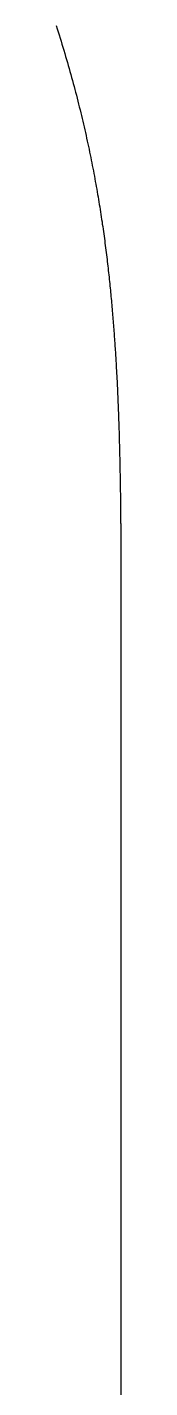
# Model space of a CAD drawing. Extents: x 45 to 235, y 1 to 395.
# Drawn here: x 133.38 to 134.58, y 344.2 to 369.51 of the extents above; entities that cross this region are included whole.
import ezdxf

# ---------------------------------------------------------------- set-up
doc = ezdxf.new("R2010")
doc.units = 0

msp = doc.modelspace()

# ---------------------------------------------------------------- linework, layer by layer
at = {"layer": 'Layer 1'}
for p, q in [((133.38, 369.542), (133.398, 369.484)), ((133.398, 369.484), (133.417, 369.427)), ((133.417, 369.427), (133.435, 369.369)), ((133.435, 369.369), (133.453, 369.311)), ((133.453, 369.311), (133.471, 369.254)), ((133.471, 369.254), (133.488, 369.197)), ((133.488, 369.197), (133.506, 369.14)), ((133.506, 369.14), (133.523, 369.083)), ((133.523, 369.083), (133.54, 369.026)), ((133.54, 369.026), (133.557, 368.97)), ((133.557, 368.97), (133.573, 368.913)), ((133.573, 368.913), (133.589, 368.857)), ((133.589, 368.857), (133.606, 368.801)), ((133.606, 368.801), (133.622, 368.744)), ((133.622, 368.744), (133.637, 368.689)), ((133.637, 368.689), (133.653, 368.633)), ((133.653, 368.633), (133.668, 368.577)), ((133.668, 368.577), (133.683, 368.522)), ((133.683, 368.522), (133.698, 368.466)), ((133.698, 368.466), (133.713, 368.411)), ((133.713, 368.411), (133.728, 368.356)), ((133.728, 368.356), (133.742, 368.302)), ((133.742, 368.302), (133.756, 368.247)), ((133.756, 368.247), (133.77, 368.192)), ((133.77, 368.192), (133.784, 368.138)), ((133.784, 368.138), (133.798, 368.084)), ((133.798, 368.084), (133.811, 368.03)), ((133.811, 368.03), (133.824, 367.976)), ((133.824, 367.976), (133.838, 367.923)), ((133.838, 367.923), (133.851, 367.869)), ((133.851, 367.869), (133.863, 367.816)), ((133.863, 367.816), (133.876, 367.763)), ((133.876, 367.763), (133.888, 367.71)), ((133.888, 367.71), (133.9, 367.657)), ((133.9, 367.657), (133.912, 367.604)), ((133.912, 367.604), (133.924, 367.552)), ((133.924, 367.552), (133.936, 367.5)), ((133.936, 367.5), (133.947, 367.448)), ((133.947, 367.448), (133.959, 367.396)), ((133.959, 367.396), (133.97, 367.345)), ((133.97, 367.345), (133.981, 367.293)), ((133.981, 367.293), (133.992, 367.242)), ((133.992, 367.242), (134.002, 367.191)), ((134.002, 367.191), (134.013, 367.14)), ((134.013, 367.14), (134.023, 367.09)), ((134.023, 367.09), (134.033, 367.039)), ((134.033, 367.039), (134.043, 366.989)), ((134.043, 366.989), (134.053, 366.939)), ((134.053, 366.939), (134.063, 366.889)), ((134.063, 366.889), (134.072, 366.84)), ((134.072, 366.84), (134.082, 366.791)), ((134.082, 366.791), (134.091, 366.742)), ((134.091, 366.742), (134.1, 366.693)), ((134.1, 366.693), (134.109, 366.644)), ((134.109, 366.644), (134.118, 366.596)), ((134.118, 366.596), (134.126, 366.547)), ((134.126, 366.547), (134.135, 366.499)), ((134.135, 366.499), (134.143, 366.452)), ((134.143, 366.452), (134.151, 366.404)), ((134.151, 366.404), (134.159, 366.357)), ((134.159, 366.357), (134.167, 366.309)), ((134.167, 366.309), (134.175, 366.263)), ((134.175, 366.263), (134.183, 366.216)), ((134.183, 366.216), (134.19, 366.169)), ((134.19, 366.169), (134.198, 366.123)), ((134.198, 366.123), (134.205, 366.077)), ((134.205, 366.077), (134.212, 366.031)), ((134.212, 366.031), (134.219, 365.985)), ((134.219, 365.985), (134.226, 365.939)), ((134.226, 365.939), (134.233, 365.894)), ((134.233, 365.894), (134.239, 365.849)), ((134.239, 365.849), (134.246, 365.804)), ((134.246, 365.804), (134.252, 365.759)), ((134.252, 365.759), (134.259, 365.715)), ((134.259, 365.715), (134.265, 365.67)), ((134.265, 365.67), (134.271, 365.626)), ((134.271, 365.626), (134.277, 365.582)), ((134.277, 365.582), (134.283, 365.538)), ((134.283, 365.538), (134.288, 365.495)), ((134.288, 365.495), (134.294, 365.451)), ((134.294, 365.451), (134.3, 365.408)), ((134.3, 365.408), (134.305, 365.365)), ((134.305, 365.365), (134.311, 365.322)), ((134.311, 365.322), (134.316, 365.28)), ((134.316, 365.28), (134.321, 365.237)), ((134.321, 365.237), (134.326, 365.195)), ((134.326, 365.195), (134.331, 365.153)), ((134.331, 365.153), (134.336, 365.111)), ((134.336, 365.111), (134.341, 365.069)), ((134.341, 365.069), (134.346, 365.028)), ((134.346, 365.028), (134.35, 364.986)), ((134.35, 364.986), (134.355, 364.945)), ((134.355, 364.945), (134.359, 364.904)), ((134.359, 364.904), (134.364, 364.863)), ((134.364, 364.863), (134.368, 364.822)), ((134.368, 364.822), (134.372, 364.782)), ((134.372, 364.782), (134.377, 364.741)), ((134.377, 364.741), (134.381, 364.701)), ((134.381, 364.701), (134.385, 364.661)), ((134.385, 364.661), (134.389, 364.622)), ((134.389, 364.622), (134.392, 364.582)), ((134.392, 364.582), (134.396, 364.542)), ((134.396, 364.542), (134.4, 364.503)), ((134.4, 364.503), (134.404, 364.464)), ((134.404, 364.464), (134.407, 364.425)), ((134.407, 364.425), (134.411, 364.386)), ((134.411, 364.386), (134.414, 364.348)), ((134.414, 364.348), (134.418, 364.309)), ((134.418, 364.309), (134.421, 364.271)), ((134.421, 364.271), (134.424, 364.233)), ((134.424, 364.233), (134.428, 364.195)), ((134.428, 364.195), (134.431, 364.157)), ((134.431, 364.157), (134.434, 364.119)), ((134.434, 364.119), (134.437, 364.082)), ((134.437, 364.082), (134.44, 364.045)), ((134.44, 364.045), (134.443, 364.008)), ((134.443, 364.008), (134.446, 363.971)), ((134.446, 363.971), (134.449, 363.934)), ((134.449, 363.934), (134.452, 363.897)), ((134.452, 363.897), (134.454, 363.861)), ((134.454, 363.861), (134.457, 363.824)), ((134.457, 363.824), (134.46, 363.788)), ((134.46, 363.788), (134.462, 363.752)), ((134.462, 363.752), (134.465, 363.717)), ((134.465, 363.717), (134.467, 363.681)), ((134.467, 363.681), (134.47, 363.645)), ((134.47, 363.645), (134.472, 363.61)), ((134.472, 363.61), (134.474, 363.575)), ((134.474, 363.575), (134.477, 363.54)), ((134.477, 363.54), (134.479, 363.505)), ((134.479, 363.505), (134.481, 363.47)), ((134.481, 363.47), (134.483, 363.435)), ((134.483, 363.435), (134.486, 363.401)), ((134.486, 363.401), (134.488, 363.367)), ((134.488, 363.367), (134.49, 363.333)), ((134.49, 363.333), (134.492, 363.299)), ((134.492, 363.299), (134.494, 363.265)), ((134.494, 363.265), (134.496, 363.231)), ((134.496, 363.231), (134.498, 363.197)), ((134.498, 363.197), (134.499, 363.164)), ((134.499, 363.164), (134.501, 363.131)), ((134.501, 363.131), (134.503, 363.098)), ((134.503, 363.098), (134.505, 363.065)), ((134.505, 363.065), (134.507, 363.032)), ((134.507, 363.032), (134.508, 362.999)), ((134.508, 362.999), (134.51, 362.967)), ((134.51, 362.967), (134.512, 362.934)), ((134.512, 362.934), (134.513, 362.902)), ((134.513, 362.902), (134.515, 362.87)), ((134.515, 362.87), (134.516, 362.838)), ((134.516, 362.838), (134.518, 362.806)), ((134.518, 362.806), (134.519, 362.775)), ((134.519, 362.775), (134.521, 362.743)), ((134.521, 362.743), (134.522, 362.712)), ((134.522, 362.712), (134.524, 362.68)), ((134.524, 362.68), (134.525, 362.649)), ((134.525, 362.649), (134.526, 362.618)), ((134.526, 362.618), (134.528, 362.587)), ((134.528, 362.587), (134.529, 362.557)), ((134.529, 362.557), (134.53, 362.526)), ((134.53, 362.526), (134.531, 362.496)), ((134.531, 362.496), (134.533, 362.465)), ((134.533, 362.465), (134.534, 362.435)), ((134.534, 362.435), (134.535, 362.405)), ((134.535, 362.405), (134.536, 362.375)), ((134.536, 362.375), (134.537, 362.345)), ((134.537, 362.345), (134.538, 362.316)), ((134.538, 362.316), (134.539, 362.286)), ((134.539, 362.286), (134.54, 362.257)), ((134.54, 362.257), (134.541, 362.228)), ((134.541, 362.228), (134.542, 362.198)), ((134.542, 362.198), (134.543, 362.169)), ((134.543, 362.169), (134.544, 362.14)), ((134.544, 362.14), (134.545, 362.112)), ((134.545, 362.112), (134.546, 362.083)), ((134.546, 362.083), (134.547, 362.055)), ((134.547, 362.055), (134.548, 362.026)), ((134.548, 362.026), (134.549, 361.998)), ((134.549, 361.998), (134.55, 361.97)), ((134.55, 361.97), (134.551, 361.942)), ((134.551, 361.942), (134.551, 361.914)), ((134.551, 361.914), (134.552, 361.886)), ((134.552, 361.886), (134.553, 361.858)), ((134.553, 361.858), (134.554, 361.831)), ((134.554, 361.831), (134.555, 361.804)), ((134.555, 361.804), (134.555, 361.776)), ((134.555, 361.776), (134.556, 361.749)), ((134.556, 361.749), (134.557, 361.722)), ((134.557, 361.722), (134.557, 361.695)), ((134.557, 361.695), (134.558, 361.668)), ((134.558, 361.668), (134.559, 361.642)), ((134.559, 361.642), (134.559, 361.615)), ((134.559, 361.615), (134.56, 361.588)), ((134.56, 361.588), (134.561, 361.562)), ((134.561, 361.562), (134.561, 361.536)), ((134.561, 361.536), (134.562, 361.51)), ((134.562, 361.51), (134.562, 361.484)), ((134.562, 361.484), (134.563, 361.458)), ((134.563, 361.458), (134.563, 361.432)), ((134.563, 361.432), (134.564, 361.406)), ((134.564, 361.406), (134.565, 361.381)), ((134.565, 361.381), (134.565, 361.355)), ((134.565, 361.355), (134.566, 361.33)), ((134.566, 361.33), (134.566, 361.305)), ((134.566, 361.305), (134.567, 361.279)), ((134.567, 361.279), (134.567, 361.254)), ((134.567, 361.254), (134.567, 361.229)), ((134.567, 361.229), (134.568, 361.205)), ((134.568, 361.205), (134.568, 361.18)), ((134.568, 361.18), (134.569, 361.155)), ((134.569, 361.155), (134.569, 361.131)), ((134.569, 361.131), (134.57, 361.106)), ((134.57, 361.106), (134.57, 361.082)), ((134.57, 361.082), (134.57, 361.058)), ((134.57, 361.058), (134.571, 361.034)), ((134.571, 361.034), (134.571, 361.01)), ((134.571, 361.01), (134.572, 360.986)), ((134.572, 360.986), (134.572, 360.962)), ((134.572, 360.962), (134.572, 360.938)), ((134.572, 360.938), (134.573, 360.915)), ((134.573, 360.915), (134.573, 360.891)), ((134.573, 360.891), (134.573, 360.868)), ((134.573, 360.868), (134.574, 360.845)), ((134.574, 360.845), (134.574, 360.822)), ((134.574, 360.822), (134.574, 360.798)), ((134.574, 360.798), (134.574, 360.775)), ((134.574, 360.775), (134.575, 360.753)), ((134.575, 360.753), (134.575, 360.73)), ((134.575, 360.73), (134.575, 360.707)), ((134.575, 360.707), (134.576, 360.684)), ((134.576, 360.684), (134.576, 360.662)), ((134.576, 360.662), (134.576, 360.64)), ((134.576, 360.64), (134.576, 360.617)), ((134.576, 360.617), (134.577, 360.595)), ((134.577, 360.595), (134.577, 360.573)), ((134.577, 360.573), (134.577, 360.551)), ((134.577, 360.551), (134.577, 360.529)), ((134.577, 360.529), (134.577, 360.507)), ((134.577, 360.507), (134.578, 360.485)), ((134.578, 360.485), (134.578, 360.464)), ((134.578, 360.464), (134.578, 360.442)), ((134.578, 360.442), (134.578, 360.421)), ((134.578, 360.421), (134.578, 360.399)), ((134.578, 360.399), (134.579, 360.378)), ((134.579, 360.378), (134.579, 360.357)), ((134.579, 360.357), (134.579, 360.336)), ((134.579, 360.336), (134.579, 360.315)), ((134.579, 360.315), (134.579, 360.294)), ((134.579, 360.294), (134.58, 360.273)), ((134.58, 360.273), (134.58, 360.252)), ((134.58, 360.252), (134.58, 360.232)), ((134.58, 360.232), (134.58, 360.211)), ((134.58, 360.211), (134.58, 360.19)), ((134.58, 360.19), (134.58, 360.17)), ((134.58, 360.17), (134.58, 360.15)), ((134.58, 360.15), (134.581, 360.13)), ((134.581, 360.13), (134.581, 360.109)), ((134.581, 360.109), (134.581, 360.089)), ((134.581, 360.089), (134.581, 360.069)), ((134.581, 360.069), (134.581, 360.049)), ((134.581, 360.049), (134.581, 360.03)), ((134.581, 360.03), (134.581, 360.01)), ((134.581, 360.01), (134.581, 359.99)), ((134.581, 359.99), (134.581, 359.971)), ((134.581, 359.971), (134.582, 359.951)), ((134.582, 359.951), (134.582, 359.932)), ((134.582, 359.932), (134.582, 359.913)), ((134.582, 359.913), (134.582, 359.893)), ((134.582, 359.893), (134.582, 359.874)), ((134.582, 359.874), (134.582, 359.855)), ((134.582, 359.855), (134.582, 359.836)), ((134.582, 359.836), (134.582, 359.817)), ((134.582, 359.817), (134.582, 359.798)), ((134.582, 359.798), (134.582, 359.78)), ((134.582, 359.78), (134.582, 359.761)), ((134.582, 359.761), (134.582, 359.742)), ((134.582, 359.742), (134.583, 359.724)), ((134.583, 359.724), (134.583, 359.706)), ((134.583, 359.706), (134.583, 359.687)), ((134.583, 359.687), (134.583, 359.669)), ((134.583, 359.669), (134.583, 359.651)), ((134.583, 359.651), (134.583, 359.633)), ((134.583, 359.633), (134.583, 359.614)), ((134.583, 359.614), (134.583, 359.597)), ((134.583, 359.597), (134.583, 359.579)), ((134.583, 359.579), (134.583, 359.561)), ((134.583, 359.561), (134.583, 359.543)), ((134.583, 359.543), (134.583, 359.525)), ((134.583, 359.525), (134.583, 359.508)), ((134.583, 359.508), (134.583, 359.49)), ((134.583, 359.49), (134.583, 359.473)), ((134.583, 359.473), (134.583, 359.455)), ((134.583, 359.455), (134.583, 359.438)), ((134.583, 359.438), (134.583, 359.421)), ((134.583, 359.421), (134.583, 359.404)), ((134.583, 359.404), (134.583, 359.387)), ((134.583, 359.387), (134.583, 359.37)), ((134.583, 359.37), (134.584, 359.353)), ((134.584, 359.353), (134.584, 359.336)), ((134.584, 359.336), (134.584, 359.319)), ((134.584, 359.319), (134.584, 359.302)), ((134.584, 359.302), (134.584, 359.285)), ((134.584, 359.285), (134.584, 359.269)), ((134.584, 359.269), (134.584, 359.252)), ((134.584, 359.252), (134.584, 359.236)), ((134.584, 359.236), (134.584, 359.219)), ((134.584, 359.219), (134.584, 359.203)), ((134.584, 359.203), (134.584, 359.187)), ((134.584, 359.187), (134.584, 359.171)), ((134.584, 359.171), (134.584, 359.155)), ((134.584, 359.155), (134.584, 359.139)), ((134.584, 359.139), (134.584, 359.123)), ((134.584, 359.123), (134.584, 359.107)), ((134.584, 359.107), (134.584, 359.091)), ((134.584, 359.091), (134.584, 359.075)), ((134.584, 359.075), (134.584, 359.059)), ((134.584, 359.059), (134.584, 359.044)), ((134.584, 359.044), (134.584, 359.028)), ((134.584, 359.028), (134.584, 359.013)), ((134.584, 359.013), (134.584, 358.997)), ((134.584, 358.997), (134.584, 358.982)), ((134.584, 358.982), (134.584, 358.966)), ((134.584, 358.966), (134.584, 358.951)), ((134.584, 358.951), (134.584, 358.936)), ((134.584, 358.936), (134.584, 358.921)), ((134.584, 358.921), (134.584, 358.906)), ((134.584, 358.906), (134.584, 358.891)), ((134.584, 358.891), (134.584, 358.876)), ((134.584, 358.876), (134.584, 358.861)), ((134.584, 358.861), (134.584, 358.846)), ((134.584, 358.846), (134.584, 358.831)), ((134.584, 358.831), (134.584, 358.816)), ((134.584, 358.816), (134.584, 358.801)), ((134.584, 358.801), (134.584, 358.787)), ((134.584, 358.787), (134.584, 358.772)), ((134.584, 358.772), (134.584, 358.757)), ((134.584, 358.757), (134.584, 358.743)), ((134.584, 358.743), (134.584, 358.728)), ((134.584, 358.728), (134.584, 358.714)), ((134.584, 358.714), (134.584, 358.699)), ((134.584, 358.699), (134.584, 358.685)), ((134.584, 358.685), (134.584, 358.671)), ((134.584, 358.671), (134.584, 358.656)), ((134.584, 358.656), (134.584, 358.642)), ((134.584, 358.642), (134.584, 358.627)), ((134.584, 358.627), (134.584, 358.613)), ((134.584, 358.613), (134.584, 358.599)), ((134.584, 358.599), (134.584, 358.584)), ((134.584, 358.584), (134.584, 358.57)), ((134.584, 358.57), (134.584, 358.556)), ((134.584, 358.556), (134.584, 358.542)), ((134.584, 358.542), (134.584, 358.527)), ((134.584, 358.527), (134.584, 358.513)), ((134.584, 358.513), (134.584, 358.499)), ((134.584, 358.499), (134.584, 358.484)), ((134.584, 358.484), (134.584, 358.47)), ((134.584, 358.47), (134.584, 358.456)), ((134.584, 358.456), (134.584, 358.441)), ((134.584, 358.441), (134.584, 358.427)), ((134.584, 358.427), (134.584, 358.412)), ((134.584, 358.412), (134.584, 358.398)), ((134.584, 358.398), (134.584, 358.384)), ((134.584, 358.384), (134.584, 358.369)), ((134.584, 358.369), (134.584, 358.355)), ((134.584, 358.355), (134.584, 358.34)), ((134.584, 358.34), (134.584, 358.326)), ((134.584, 358.326), (134.584, 358.312)), ((134.584, 358.312), (134.584, 358.297)), ((134.584, 358.297), (134.584, 358.283)), ((134.584, 358.283), (134.584, 358.268)), ((134.584, 358.268), (134.584, 358.254)), ((134.584, 358.254), (134.584, 358.239)), ((134.584, 358.239), (134.584, 358.225)), ((134.584, 358.225), (134.584, 358.21)), ((134.584, 358.21), (134.584, 358.196)), ((134.584, 358.196), (134.584, 358.181)), ((134.584, 358.181), (134.584, 358.166)), ((134.584, 358.166), (134.584, 358.152)), ((134.584, 358.152), (134.584, 358.137)), ((134.584, 358.137), (134.584, 358.123)), ((134.584, 358.123), (134.584, 358.108)), ((134.584, 358.108), (134.584, 358.093)), ((134.584, 358.093), (134.584, 358.079)), ((134.584, 358.079), (134.584, 358.064)), ((134.584, 358.064), (134.584, 358.05)), ((134.584, 358.05), (134.584, 358.035)), ((134.584, 358.035), (134.584, 358.02)), ((134.584, 358.02), (134.584, 358.006)), ((134.584, 358.006), (134.584, 357.991)), ((134.584, 357.991), (134.584, 357.977)), ((134.584, 357.977), (134.584, 357.962)), ((134.584, 357.962), (134.584, 357.947)), ((134.584, 357.947), (134.584, 357.933)), ((134.584, 357.933), (134.584, 357.918)), ((134.584, 357.918), (134.584, 357.904)), ((134.584, 357.904), (134.584, 357.889)), ((134.584, 357.889), (134.584, 357.874)), ((134.584, 357.874), (134.584, 357.86)), ((134.584, 357.86), (134.584, 357.845)), ((134.584, 357.845), (134.584, 357.831)), ((134.584, 357.831), (134.584, 357.816)), ((134.584, 357.816), (134.584, 357.801)), ((134.584, 357.801), (134.584, 357.787)), ((134.584, 357.787), (134.584, 357.772)), ((134.584, 357.772), (134.584, 357.757)), ((134.584, 357.757), (134.584, 357.743)), ((134.584, 357.743), (134.584, 357.728)), ((134.584, 357.728), (134.584, 357.713)), ((134.584, 357.713), (134.584, 357.699)), ((134.584, 357.699), (134.584, 357.684)), ((134.584, 357.684), (134.584, 357.669)), ((134.584, 357.669), (134.584, 357.655)), ((134.584, 357.655), (134.584, 357.64)), ((134.584, 357.64), (134.584, 357.625)), ((134.584, 357.625), (134.584, 357.61)), ((134.584, 357.61), (134.584, 357.595)), ((134.584, 357.595), (134.584, 357.58)), ((134.584, 357.58), (134.584, 357.565)), ((134.584, 357.565), (134.584, 357.551)), ((134.584, 357.551), (134.584, 357.536)), ((134.584, 357.536), (134.584, 357.52)), ((134.584, 357.52), (134.584, 357.505)), ((134.584, 357.505), (134.584, 357.49)), ((134.584, 357.49), (134.584, 357.475)), ((134.584, 357.475), (134.584, 357.46)), ((134.584, 357.46), (134.584, 357.445)), ((134.584, 357.445), (134.584, 357.429)), ((134.584, 357.429), (134.584, 357.414)), ((134.584, 357.414), (134.584, 357.398)), ((134.584, 357.398), (134.584, 357.383)), ((134.584, 357.383), (134.584, 357.367)), ((134.584, 357.367), (134.584, 357.351)), ((134.584, 357.351), (134.584, 357.336)), ((134.584, 357.336), (134.584, 357.32)), ((134.584, 357.32), (134.584, 357.304)), ((134.584, 357.304), (134.584, 357.288)), ((134.584, 357.288), (134.584, 357.272)), ((134.584, 357.272), (134.584, 357.256)), ((134.584, 357.256), (134.584, 357.239)), ((134.584, 357.239), (134.584, 357.223)), ((134.584, 357.223), (134.584, 357.207)), ((134.584, 357.207), (134.584, 357.19)), ((134.584, 357.19), (134.584, 357.173)), ((134.584, 357.173), (134.584, 357.157)), ((134.584, 357.157), (134.584, 357.14)), ((134.584, 357.14), (134.584, 357.123)), ((134.584, 357.123), (134.584, 357.106)), ((134.584, 357.106), (134.584, 357.089)), ((134.584, 357.089), (134.584, 357.072)), ((134.584, 357.072), (134.584, 357.054)), ((134.584, 357.054), (134.584, 357.037)), ((134.584, 357.037), (134.584, 357.019)), ((134.584, 357.019), (134.584, 357.002)), ((134.584, 357.002), (134.584, 356.984)), ((134.584, 356.984), (134.584, 356.966)), ((134.584, 356.966), (134.584, 356.948)), ((134.584, 356.948), (134.584, 356.93)), ((134.584, 356.93), (134.584, 356.912)), ((134.584, 356.912), (134.584, 356.894)), ((134.584, 356.894), (134.584, 356.876)), ((134.584, 356.876), (134.584, 356.857)), ((134.584, 356.857), (134.584, 356.839)), ((134.584, 356.839), (134.584, 356.82)), ((134.584, 356.82), (134.584, 356.802)), ((134.584, 356.802), (134.584, 356.783)), ((134.584, 356.783), (134.584, 356.764)), ((134.584, 356.764), (134.584, 356.745)), ((134.584, 356.745), (134.584, 356.726)), ((134.584, 356.726), (134.584, 356.707)), ((134.584, 356.707), (134.584, 356.688)), ((134.584, 356.688), (134.584, 356.668)), ((134.584, 356.668), (134.584, 356.649)), ((134.584, 356.649), (134.584, 356.629)), ((134.584, 356.629), (134.584, 356.61)), ((134.584, 356.61), (134.584, 356.59)), ((134.584, 356.59), (134.584, 356.57)), ((134.584, 356.57), (134.584, 356.55)), ((134.584, 356.55), (134.584, 356.53)), ((134.584, 356.53), (134.584, 356.51)), ((134.584, 356.51), (134.584, 356.489)), ((134.584, 356.489), (134.584, 356.469)), ((134.584, 356.469), (134.584, 356.448)), ((134.584, 356.448), (134.584, 356.427)), ((134.584, 356.427), (134.584, 356.407)), ((134.584, 356.407), (134.584, 356.386)), ((134.584, 356.386), (134.584, 356.364)), ((134.584, 356.364), (134.584, 356.343)), ((134.584, 356.343), (134.584, 356.322)), ((134.584, 356.322), (134.584, 356.3)), ((134.584, 356.3), (134.584, 356.279)), ((134.584, 356.279), (134.584, 356.257)), ((134.584, 356.257), (134.584, 356.235)), ((134.584, 356.235), (134.584, 356.213)), ((134.584, 356.213), (134.584, 356.191)), ((134.584, 356.191), (134.584, 356.169)), ((134.584, 356.169), (134.584, 356.147)), ((134.584, 356.147), (134.584, 356.125)), ((134.584, 356.125), (134.584, 356.103)), ((134.584, 356.103), (134.584, 356.08)), ((134.584, 356.08), (134.584, 356.058)), ((134.584, 356.058), (134.584, 356.036)), ((134.584, 356.036), (134.584, 356.013)), ((134.584, 356.013), (134.584, 355.991)), ((134.584, 355.991), (134.584, 355.969)), ((134.584, 355.969), (134.584, 355.946)), ((134.584, 355.946), (134.584, 355.924)), ((134.584, 355.924), (134.584, 355.901)), ((134.584, 355.901), (134.584, 355.879)), ((134.584, 355.879), (134.584, 355.856)), ((134.584, 355.856), (134.584, 355.834)), ((134.584, 355.834), (134.584, 355.812)), ((134.584, 355.812), (134.584, 355.789)), ((134.584, 355.789), (134.584, 355.767)), ((134.584, 355.767), (134.584, 355.744)), ((134.584, 355.744), (134.584, 355.722)), ((134.584, 355.722), (134.584, 355.7)), ((134.584, 355.7), (134.584, 355.678)), ((134.584, 355.678), (134.584, 355.655)), ((134.584, 355.655), (134.584, 355.633)), ((134.584, 355.633), (134.584, 355.611)), ((134.584, 355.611), (134.584, 355.589)), ((134.584, 355.589), (134.584, 355.567)), ((134.584, 355.567), (134.584, 355.545)), ((134.584, 355.545), (134.584, 355.524)), ((134.584, 355.524), (134.584, 355.502)), ((134.584, 355.502), (134.584, 355.48)), ((134.584, 355.48), (134.584, 355.459)), ((134.584, 355.459), (134.584, 355.437)), ((134.584, 355.437), (134.584, 355.416)), ((134.584, 355.416), (134.584, 355.395)), ((134.584, 355.395), (134.584, 355.373)), ((134.584, 355.373), (134.584, 355.352)), ((134.584, 355.352), (134.584, 355.331)), ((134.584, 355.331), (134.584, 355.31)), ((134.584, 355.31), (134.584, 355.29)), ((134.584, 355.29), (134.584, 355.269)), ((134.584, 355.269), (134.584, 355.248)), ((134.584, 355.248), (134.584, 355.228)), ((134.584, 355.228), (134.584, 355.208)), ((134.584, 355.208), (134.584, 355.188)), ((134.584, 355.188), (134.584, 355.167)), ((134.584, 355.167), (134.584, 355.147)), ((134.584, 355.147), (134.584, 355.128)), ((134.584, 355.128), (134.584, 355.108)), ((134.584, 355.108), (134.584, 355.088)), ((134.584, 355.088), (134.584, 355.069)), ((134.584, 355.069), (134.584, 355.05)), ((134.584, 355.05), (134.584, 355.031)), ((134.584, 355.031), (134.584, 355.012)), ((134.584, 355.012), (134.584, 354.993)), ((134.584, 354.993), (134.584, 354.975)), ((134.584, 354.975), (134.584, 354.956)), ((134.584, 354.956), (134.584, 354.938)), ((134.584, 354.938), (134.584, 354.92)), ((134.584, 354.92), (134.584, 354.902)), ((134.584, 354.902), (134.584, 354.885)), ((134.584, 354.885), (134.584, 354.867)), ((134.584, 354.867), (134.584, 354.85)), ((134.584, 354.85), (134.584, 354.833)), ((134.584, 354.833), (134.584, 354.816)), ((134.584, 354.816), (134.584, 354.8)), ((134.584, 354.8), (134.584, 354.783)), ((134.584, 354.783), (134.584, 354.767)), ((134.584, 354.767), (134.584, 354.751)), ((134.584, 354.751), (134.584, 354.736)), ((134.584, 354.736), (134.584, 354.72)), ((134.584, 354.72), (134.584, 354.705)), ((134.584, 354.705), (134.584, 354.69)), ((134.584, 354.69), (134.584, 354.675)), ((134.584, 354.675), (134.584, 354.661)), ((134.584, 354.661), (134.584, 354.646)), ((134.584, 354.646), (134.584, 354.632)), ((134.584, 354.632), (134.584, 354.618)), ((134.584, 354.618), (134.584, 354.604)), ((134.584, 354.604), (134.584, 354.591)), ((134.584, 354.591), (134.584, 354.577)), ((134.584, 354.577), (134.584, 354.564)), ((134.584, 354.564), (134.584, 354.551)), ((134.584, 354.551), (134.584, 354.538)), ((134.584, 354.538), (134.584, 330.236))]:
    msp.add_line(p, q, dxfattribs=at)

doc.saveas('drawing.dxf')
